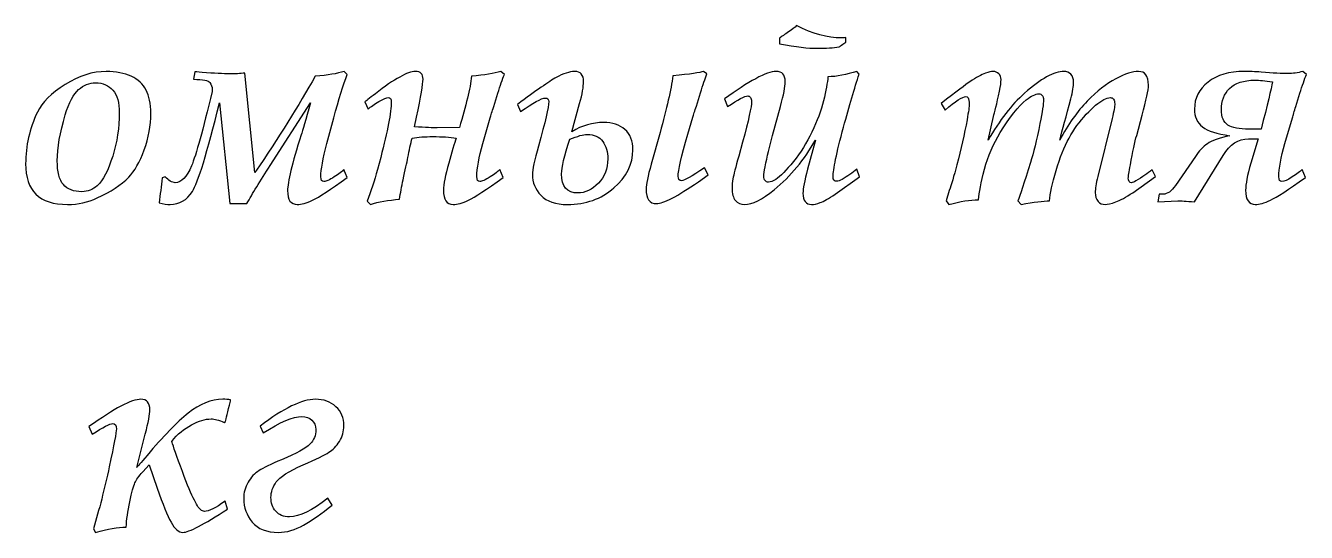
# Model space of a CAD drawing. Header units: millimetres. Extents: x 0 to 148, y -148 to 0.
# Drawn here: x 21.23 to 33.18, y -27.08 to -22.36 of the extents above; entities that cross this region are included whole.
import ezdxf

# ---------------------------------------------------------------- set-up
doc = ezdxf.new("R2010")
doc.units = ezdxf.units.MM
doc.linetypes.add('K5LT32768', pattern=[0])

msp = doc.modelspace()

# ---------------------------------------------------------------- linework, layer by layer
at = {"color": 250, "linetype": 'K5LT32768', "true_color": 0x333333}
for points, knots in [([(28.424, -22.363), (28.575, -22.439), (28.714, -22.477), (28.841, -22.477), (28.851, -22.477), (28.865, -22.476), (28.883, -22.473), (28.883, -22.473), (28.883, -22.516), (28.883, -22.516), (28.855, -22.536), (28.855, -22.536), (28.837, -22.549), (28.826, -22.557), (28.821, -22.561), (28.767, -22.569), (28.7, -22.574), (28.617, -22.574), (28.535, -22.574), (28.418, -22.56), (28.266, -22.533), (28.266, -22.533), (28.266, -22.478), (28.266, -22.478), (28.284, -22.465), (28.312, -22.446), (28.349, -22.421), (28.382, -22.4), (28.407, -22.38), (28.424, -22.363)], [0, 0, 0, 0, 0.090909, 0.090909, 0.090909, 0.181818, 0.181818, 0.181818, 0.272727, 0.272727, 0.363636, 0.363636, 0.363636, 0.454545, 0.454545, 0.454545, 0.545455, 0.545455, 0.545455, 0.636364, 0.636364, 0.636364, 0.727273, 0.727273, 0.727273, 0.818182, 0.818182, 0.818182, 1, 1, 1, 1]), ([(21.233, -23.649), (21.233, -23.484), (21.27, -23.324), (21.343, -23.169), (21.386, -23.078), (21.473, -22.992), (21.602, -22.911), (21.732, -22.83), (21.859, -22.79), (21.983, -22.79), (22.077, -22.79), (22.155, -22.805), (22.281, -22.865), (22.327, -22.908), (22.357, -22.963), (22.386, -23.018), (22.401, -23.09), (22.401, -23.18), (22.401, -23.294), (22.381, -23.407), (22.339, -23.521), (22.297, -23.635), (22.249, -23.719), (22.195, -23.775), (22.124, -23.846), (22.026, -23.911), (21.901, -23.968), (21.814, -24.009), (21.722, -24.029), (21.625, -24.029), (21.492, -24.029), (21.393, -23.997), (21.329, -23.934), (21.265, -23.871), (21.233, -23.776), (21.233, -23.649)], [0, 0, 0, 0, 0.076923, 0.076923, 0.076923, 0.153846, 0.153846, 0.153846, 0.230769, 0.230769, 0.230769, 0.307692, 0.307692, 0.384615, 0.384615, 0.384615, 0.461538, 0.461538, 0.461538, 0.538462, 0.538462, 0.538462, 0.615385, 0.615385, 0.615385, 0.692308, 0.692308, 0.692308, 0.769231, 0.769231, 0.769231, 0.846154, 0.846154, 0.846154, 1, 1, 1, 1]), ([(23.139, -24.021), (23.139, -24.021), (23.042, -23.081), (23.042, -23.081), (22.925, -23.551), (22.84, -23.826), (22.788, -23.908), (22.737, -23.988), (22.667, -24.029), (22.58, -24.029), (22.552, -24.029), (22.518, -24.024), (22.478, -24.014), (22.488, -23.936), (22.498, -23.858), (22.506, -23.782), (22.506, -23.782), (22.534, -23.77), (22.534, -23.77), (22.566, -23.807), (22.598, -23.826), (22.629, -23.826), (22.687, -23.826), (22.737, -23.774), (22.78, -23.67), (22.823, -23.566), (22.887, -23.335), (22.972, -22.976), (22.973, -22.967), (22.973, -22.961), (22.973, -22.956), (22.973, -22.932), (22.966, -22.911), (22.952, -22.892), (22.938, -22.874), (22.887, -22.864), (22.798, -22.863), (22.798, -22.863), (22.81, -22.792), (22.81, -22.792), (22.814, -22.792), (22.837, -22.794), (22.881, -22.798), (22.992, -22.808), (23.077, -22.812), (23.137, -22.812), (23.187, -22.812), (23.234, -22.81), (23.279, -22.805), (23.279, -22.805), (23.372, -23.73), (23.372, -23.73), (23.595, -23.405), (23.782, -23.106), (23.933, -22.834), (24.051, -22.825), (24.141, -22.81), (24.203, -22.79), (24.203, -22.79), (24.233, -22.818), (24.233, -22.818), (24.195, -22.913), (24.153, -23.048), (24.107, -23.223), (24.107, -23.223), (24.043, -23.461), (24.043, -23.461), (24.005, -23.601), (23.987, -23.704), (23.987, -23.77), (23.987, -23.8), (23.996, -23.816), (24.015, -23.816), (24.034, -23.816), (24.066, -23.801), (24.111, -23.773), (24.156, -23.744), (24.186, -23.721), (24.202, -23.704), (24.202, -23.704), (24.233, -23.777), (24.233, -23.777), (24.076, -23.891), (23.969, -23.962), (23.91, -23.989), (23.852, -24.016), (23.805, -24.029), (23.767, -24.029), (23.706, -24.029), (23.676, -23.986), (23.676, -23.9), (23.676, -23.823), (23.718, -23.65), (23.803, -23.38), (23.815, -23.343), (23.844, -23.243), (23.891, -23.081), (23.891, -23.081), (23.515, -23.665), (23.515, -23.665), (23.419, -23.812), (23.347, -23.93), (23.297, -24.021), (23.297, -24.021), (23.139, -24.021), (23.139, -24.021)], [0, 0, 0, 0, 0.027778, 0.027778, 0.027778, 0.055556, 0.055556, 0.055556, 0.083333, 0.083333, 0.083333, 0.111111, 0.111111, 0.111111, 0.138889, 0.138889, 0.138889, 0.166667, 0.166667, 0.166667, 0.194444, 0.194444, 0.194444, 0.222222, 0.222222, 0.222222, 0.25, 0.25, 0.25, 0.277778, 0.277778, 0.277778, 0.305556, 0.305556, 0.305556, 0.333333, 0.333333, 0.333333, 0.361111, 0.361111, 0.361111, 0.388889, 0.388889, 0.388889, 0.416667, 0.416667, 0.416667, 0.444444, 0.444444, 0.444444, 0.472222, 0.472222, 0.472222, 0.5, 0.5, 0.5, 0.527778, 0.527778, 0.527778, 0.555556, 0.555556, 0.555556, 0.583333, 0.583333, 0.583333, 0.611111, 0.611111, 0.611111, 0.638889, 0.638889, 0.638889, 0.666667, 0.666667, 0.666667, 0.694444, 0.694444, 0.694444, 0.722222, 0.722222, 0.722222, 0.75, 0.75, 0.75, 0.777778, 0.777778, 0.777778, 0.805556, 0.805556, 0.805556, 0.833333, 0.833333, 0.833333, 0.861111, 0.861111, 0.861111, 0.888889, 0.888889, 0.888889, 0.916667, 0.916667, 0.916667, 0.944444, 0.944444, 0.944444, 1, 1, 1, 1]), ([(25.249, -23.41), (25.191, -23.401), (25.118, -23.397), (25.03, -23.397), (24.957, -23.397), (24.893, -23.401), (24.838, -23.41), (24.824, -23.465), (24.81, -23.524), (24.798, -23.59), (24.789, -23.639), (24.774, -23.709), (24.754, -23.799), (24.74, -23.862), (24.729, -23.923), (24.721, -23.981), (24.615, -23.988), (24.525, -24.004), (24.449, -24.029), (24.449, -24.029), (24.418, -23.997), (24.418, -23.997), (24.454, -23.908), (24.486, -23.811), (24.514, -23.703), (24.514, -23.703), (24.545, -23.59), (24.545, -23.59), (24.61, -23.344), (24.643, -23.171), (24.643, -23.071), (24.643, -23.046), (24.633, -23.033), (24.614, -23.033), (24.6, -23.033), (24.571, -23.046), (24.528, -23.071), (24.485, -23.096), (24.451, -23.119), (24.428, -23.14), (24.428, -23.14), (24.396, -23.073), (24.396, -23.073), (24.403, -23.068), (24.436, -23.043), (24.495, -22.997), (24.673, -22.859), (24.798, -22.79), (24.869, -22.79), (24.917, -22.79), (24.94, -22.814), (24.94, -22.862), (24.94, -22.906), (24.92, -23.023), (24.879, -23.215), (24.879, -23.215), (24.859, -23.306), (24.859, -23.306), (24.963, -23.312), (25.033, -23.315), (25.07, -23.315), (25.07, -23.315), (25.279, -23.313), (25.279, -23.313), (25.341, -23.108), (25.379, -22.949), (25.393, -22.834), (25.513, -22.824), (25.604, -22.809), (25.665, -22.79), (25.665, -22.79), (25.698, -22.818), (25.698, -22.818), (25.68, -22.862), (25.66, -22.92), (25.638, -22.993), (25.638, -22.993), (25.6, -23.117), (25.6, -23.117), (25.584, -23.163), (25.573, -23.198), (25.566, -23.223), (25.566, -23.223), (25.498, -23.461), (25.498, -23.461), (25.461, -23.591), (25.442, -23.694), (25.442, -23.769), (25.442, -23.8), (25.451, -23.816), (25.469, -23.816), (25.488, -23.816), (25.52, -23.801), (25.565, -23.773), (25.61, -23.744), (25.64, -23.721), (25.655, -23.704), (25.655, -23.704), (25.686, -23.778), (25.686, -23.778), (25.531, -23.891), (25.423, -23.961), (25.365, -23.988), (25.307, -24.016), (25.259, -24.029), (25.221, -24.029), (25.161, -24.029), (25.13, -23.985), (25.13, -23.895), (25.13, -23.842), (25.147, -23.758), (25.18, -23.644), (25.18, -23.644), (25.219, -23.507), (25.219, -23.507), (25.231, -23.466), (25.241, -23.433), (25.249, -23.41)], [0, 0, 0, 0, 0.025, 0.025, 0.025, 0.05, 0.05, 0.05, 0.075, 0.075, 0.075, 0.1, 0.1, 0.1, 0.125, 0.125, 0.125, 0.15, 0.15, 0.15, 0.175, 0.175, 0.175, 0.2, 0.2, 0.2, 0.225, 0.225, 0.225, 0.25, 0.25, 0.25, 0.275, 0.275, 0.275, 0.3, 0.3, 0.3, 0.325, 0.325, 0.325, 0.35, 0.35, 0.35, 0.375, 0.375, 0.375, 0.4, 0.4, 0.4, 0.425, 0.425, 0.425, 0.45, 0.45, 0.45, 0.475, 0.475, 0.475, 0.5, 0.5, 0.5, 0.525, 0.525, 0.525, 0.55, 0.55, 0.55, 0.575, 0.575, 0.575, 0.6, 0.6, 0.6, 0.625, 0.625, 0.625, 0.65, 0.65, 0.65, 0.675, 0.675, 0.675, 0.7, 0.7, 0.7, 0.725, 0.725, 0.725, 0.75, 0.75, 0.75, 0.775, 0.775, 0.775, 0.8, 0.8, 0.8, 0.825, 0.825, 0.825, 0.85, 0.85, 0.85, 0.875, 0.875, 0.875, 0.9, 0.9, 0.9, 0.925, 0.925, 0.925, 0.95, 0.95, 0.95, 1, 1, 1, 1]), ([(26.328, -23.351), (26.424, -23.293), (26.522, -23.265), (26.623, -23.265), (26.705, -23.265), (26.771, -23.287), (26.822, -23.33), (26.872, -23.374), (26.897, -23.437), (26.897, -23.519), (26.897, -23.654), (26.838, -23.773), (26.719, -23.875), (26.601, -23.978), (26.457, -24.029), (26.288, -24.029), (26.176, -24.029), (26.093, -24.001), (26.04, -23.944), (25.986, -23.888), (25.96, -23.823), (25.96, -23.751), (25.96, -23.704), (25.978, -23.615), (26.016, -23.485), (26.08, -23.259), (26.112, -23.121), (26.112, -23.071), (26.112, -23.049), (26.102, -23.038), (26.083, -23.038), (26.043, -23.038), (25.965, -23.08), (25.85, -23.163), (25.85, -23.163), (25.82, -23.096), (25.82, -23.096), (25.994, -22.968), (26.115, -22.884), (26.181, -22.846), (26.247, -22.809), (26.305, -22.79), (26.354, -22.79), (26.409, -22.79), (26.437, -22.821), (26.437, -22.884), (26.437, -22.932), (26.425, -23), (26.4, -23.089), (26.4, -23.089), (26.328, -23.351), (26.328, -23.351)], [0, 0, 0, 0, 0.055556, 0.055556, 0.055556, 0.111111, 0.111111, 0.111111, 0.166667, 0.166667, 0.166667, 0.222222, 0.222222, 0.222222, 0.277778, 0.277778, 0.277778, 0.333333, 0.333333, 0.333333, 0.388889, 0.388889, 0.388889, 0.444444, 0.444444, 0.444444, 0.5, 0.5, 0.5, 0.555556, 0.555556, 0.555556, 0.611111, 0.611111, 0.611111, 0.666667, 0.666667, 0.666667, 0.722222, 0.722222, 0.722222, 0.777778, 0.777778, 0.777778, 0.833333, 0.833333, 0.833333, 0.888889, 0.888889, 0.888889, 1, 1, 1, 1]), ([(27.565, -23.689), (27.565, -23.689), (27.598, -23.754), (27.598, -23.754), (27.509, -23.817), (27.509, -23.817), (27.311, -23.953), (27.181, -24.021), (27.117, -24.021), (27.052, -24.021), (27.02, -23.976), (27.02, -23.885), (27.02, -23.844), (27.036, -23.766), (27.068, -23.653), (27.068, -23.653), (27.15, -23.358), (27.15, -23.358), (27.212, -23.135), (27.252, -22.959), (27.271, -22.829), (27.431, -22.815), (27.526, -22.802), (27.555, -22.79), (27.555, -22.79), (27.588, -22.813), (27.588, -22.813), (27.57, -22.857), (27.55, -22.915), (27.528, -22.988), (27.528, -22.988), (27.49, -23.112), (27.49, -23.112), (27.474, -23.157), (27.463, -23.192), (27.456, -23.217), (27.456, -23.217), (27.411, -23.373), (27.411, -23.373), (27.349, -23.585), (27.319, -23.715), (27.319, -23.765), (27.319, -23.794), (27.329, -23.808), (27.351, -23.808), (27.375, -23.808), (27.446, -23.768), (27.565, -23.689)], [0, 0, 0, 0, 0.058824, 0.058824, 0.117647, 0.117647, 0.117647, 0.176471, 0.176471, 0.176471, 0.235294, 0.235294, 0.235294, 0.294118, 0.294118, 0.294118, 0.352941, 0.352941, 0.352941, 0.411765, 0.411765, 0.411765, 0.470588, 0.470588, 0.470588, 0.529412, 0.529412, 0.529412, 0.588235, 0.588235, 0.588235, 0.647059, 0.647059, 0.647059, 0.705882, 0.705882, 0.705882, 0.764706, 0.764706, 0.764706, 0.823529, 0.823529, 0.823529, 0.882353, 0.882353, 0.882353, 1, 1, 1, 1]), ([(27.78, -23.117), (27.78, -23.117), (27.75, -23.046), (27.75, -23.046), (27.861, -22.965), (27.959, -22.902), (28.043, -22.857), (28.126, -22.812), (28.189, -22.79), (28.233, -22.79), (28.261, -22.79), (28.283, -22.797), (28.297, -22.812), (28.31, -22.827), (28.318, -22.852), (28.318, -22.888), (28.318, -22.931), (28.303, -23.006), (28.273, -23.115), (28.273, -23.115), (28.2, -23.385), (28.2, -23.385), (28.172, -23.487), (28.149, -23.584), (28.131, -23.677), (28.123, -23.717), (28.119, -23.747), (28.119, -23.766), (28.119, -23.784), (28.123, -23.798), (28.131, -23.807), (28.139, -23.816), (28.149, -23.821), (28.162, -23.821), (28.18, -23.821), (28.202, -23.812), (28.23, -23.795), (28.273, -23.767), (28.328, -23.712), (28.394, -23.629), (28.461, -23.547), (28.518, -23.455), (28.567, -23.354), (28.615, -23.253), (28.651, -23.155), (28.675, -23.062), (28.698, -22.968), (28.711, -22.894), (28.716, -22.84), (28.799, -22.837), (28.89, -22.82), (28.986, -22.79), (28.986, -22.79), (29.007, -22.815), (29.007, -22.815), (28.965, -22.943), (28.917, -23.108), (28.862, -23.309), (28.796, -23.552), (28.764, -23.706), (28.764, -23.77), (28.764, -23.799), (28.776, -23.813), (28.801, -23.813), (28.811, -23.813), (28.827, -23.807), (28.848, -23.795), (28.899, -23.766), (28.945, -23.734), (28.986, -23.699), (28.986, -23.699), (29.011, -23.77), (29.011, -23.77), (28.785, -23.933), (28.785, -23.933), (28.723, -23.974), (28.676, -24), (28.644, -24.012), (28.612, -24.023), (28.586, -24.029), (28.563, -24.029), (28.538, -24.029), (28.519, -24.02), (28.49, -23.985), (28.483, -23.959), (28.483, -23.925), (28.483, -23.883), (28.497, -23.809), (28.526, -23.701), (28.526, -23.701), (28.599, -23.429), (28.599, -23.429), (28.498, -23.611), (28.369, -23.765), (28.214, -23.893), (28.102, -23.984), (28.01, -24.029), (27.938, -24.029), (27.902, -24.029), (27.874, -24.017), (27.853, -23.993), (27.832, -23.968), (27.822, -23.929), (27.822, -23.875), (27.822, -23.847), (27.825, -23.818), (27.83, -23.79), (27.837, -23.753), (27.855, -23.683), (27.884, -23.579), (27.884, -23.579), (27.92, -23.447), (27.92, -23.447), (27.976, -23.245), (28.004, -23.118), (28.004, -23.069), (28.004, -23.052), (28.001, -23.04), (27.994, -23.031), (27.987, -23.022), (27.979, -23.018), (27.968, -23.018), (27.943, -23.018), (27.88, -23.051), (27.78, -23.117)], [0, 0, 0, 0, 0.023256, 0.023256, 0.023256, 0.046512, 0.046512, 0.046512, 0.069767, 0.069767, 0.069767, 0.093023, 0.093023, 0.093023, 0.116279, 0.116279, 0.116279, 0.139535, 0.139535, 0.139535, 0.162791, 0.162791, 0.162791, 0.186047, 0.186047, 0.186047, 0.209302, 0.209302, 0.209302, 0.232558, 0.232558, 0.232558, 0.255814, 0.255814, 0.255814, 0.27907, 0.27907, 0.27907, 0.302326, 0.302326, 0.302326, 0.325581, 0.325581, 0.325581, 0.348837, 0.348837, 0.348837, 0.372093, 0.372093, 0.372093, 0.395349, 0.395349, 0.395349, 0.418605, 0.418605, 0.418605, 0.44186, 0.44186, 0.44186, 0.465116, 0.465116, 0.465116, 0.488372, 0.488372, 0.488372, 0.511628, 0.511628, 0.511628, 0.534884, 0.534884, 0.534884, 0.55814, 0.55814, 0.581395, 0.581395, 0.581395, 0.604651, 0.604651, 0.604651, 0.627907, 0.627907, 0.627907, 0.651163, 0.651163, 0.674419, 0.674419, 0.674419, 0.697674, 0.697674, 0.697674, 0.72093, 0.72093, 0.72093, 0.744186, 0.744186, 0.744186, 0.767442, 0.767442, 0.767442, 0.790698, 0.790698, 0.790698, 0.813953, 0.813953, 0.813953, 0.837209, 0.837209, 0.837209, 0.860465, 0.860465, 0.860465, 0.883721, 0.883721, 0.883721, 0.906977, 0.906977, 0.906977, 0.930233, 0.930233, 0.930233, 0.953488, 0.953488, 0.953488, 1, 1, 1, 1]), ([(29.843, -24.029), (29.843, -24.029), (29.818, -23.996), (29.818, -23.996), (29.848, -23.9), (29.848, -23.9), (29.867, -23.845), (29.89, -23.764), (29.919, -23.659), (29.958, -23.512), (29.99, -23.372), (30.014, -23.24), (30.027, -23.165), (30.034, -23.116), (30.034, -23.092), (30.034, -23.067), (30.031, -23.048), (30.024, -23.035), (30.019, -23.027), (30.012, -23.023), (30.003, -23.023), (29.972, -23.023), (29.907, -23.066), (29.809, -23.15), (29.809, -23.15), (29.773, -23.087), (29.773, -23.087), (29.914, -22.978), (30.003, -22.911), (30.041, -22.885), (30.099, -22.846), (30.147, -22.82), (30.187, -22.806), (30.215, -22.795), (30.238, -22.79), (30.256, -22.79), (30.278, -22.79), (30.296, -22.797), (30.31, -22.811), (30.324, -22.825), (30.331, -22.843), (30.331, -22.866), (30.331, -22.889), (30.326, -22.925), (30.317, -22.972), (30.291, -23.094), (30.272, -23.174), (30.26, -23.21), (30.26, -23.21), (30.21, -23.43), (30.21, -23.43), (30.317, -23.244), (30.43, -23.098), (30.549, -22.993), (30.703, -22.857), (30.825, -22.79), (30.917, -22.79), (30.944, -22.79), (30.966, -22.798), (30.982, -22.816), (30.999, -22.834), (31.007, -22.859), (31.007, -22.891), (31.007, -22.924), (30.999, -22.976), (30.983, -23.046), (30.939, -23.207), (30.904, -23.335), (30.878, -23.43), (30.958, -23.282), (31.043, -23.161), (31.134, -23.067), (31.225, -22.973), (31.314, -22.903), (31.401, -22.858), (31.488, -22.812), (31.559, -22.79), (31.614, -22.79), (31.643, -22.79), (31.665, -22.8), (31.681, -22.82), (31.698, -22.841), (31.706, -22.873), (31.706, -22.918), (31.706, -22.961), (31.686, -23.055), (31.647, -23.197), (31.647, -23.197), (31.596, -23.385), (31.596, -23.385), (31.579, -23.446), (31.559, -23.537), (31.537, -23.659), (31.525, -23.727), (31.518, -23.768), (31.518, -23.781), (31.518, -23.811), (31.528, -23.826), (31.547, -23.826), (31.557, -23.826), (31.571, -23.82), (31.587, -23.81), (31.65, -23.773), (31.7, -23.738), (31.739, -23.705), (31.739, -23.705), (31.772, -23.767), (31.772, -23.767), (31.56, -23.919), (31.56, -23.919), (31.496, -23.961), (31.442, -23.99), (31.4, -24.005), (31.357, -24.021), (31.325, -24.029), (31.303, -24.029), (31.275, -24.029), (31.253, -24.019), (31.236, -24), (31.218, -23.98), (31.209, -23.953), (31.209, -23.916), (31.209, -23.885), (31.217, -23.836), (31.233, -23.768), (31.233, -23.768), (31.368, -23.228), (31.368, -23.228), (31.383, -23.16), (31.391, -23.114), (31.391, -23.091), (31.391, -23.072), (31.388, -23.057), (31.38, -23.048), (31.373, -23.038), (31.363, -23.033), (31.35, -23.033), (31.333, -23.033), (31.312, -23.04), (31.289, -23.052), (31.242, -23.077), (31.187, -23.122), (31.126, -23.189), (31.064, -23.256), (31.01, -23.329), (30.965, -23.411), (30.92, -23.491), (30.88, -23.592), (30.844, -23.713), (30.808, -23.834), (30.787, -23.928), (30.782, -23.996), (30.726, -23.996), (30.638, -24.007), (30.517, -24.029), (30.517, -24.029), (30.487, -23.996), (30.487, -23.996), (30.507, -23.948), (30.546, -23.828), (30.605, -23.638), (30.632, -23.552), (30.662, -23.431), (30.694, -23.275), (30.716, -23.164), (30.727, -23.091), (30.727, -23.056), (30.727, -23.037), (30.723, -23.023), (30.715, -23.013), (30.707, -23.003), (30.696, -22.998), (30.682, -22.998), (30.652, -22.998), (30.614, -23.017), (30.566, -23.055), (30.492, -23.114), (30.411, -23.215), (30.323, -23.358), (30.259, -23.463), (30.21, -23.577), (30.177, -23.701), (30.144, -23.824), (30.125, -23.919), (30.12, -23.985), (30.043, -23.985), (29.951, -23.999), (29.843, -24.029)], [0, 0, 0, 0, 0.015625, 0.015625, 0.03125, 0.03125, 0.03125, 0.046875, 0.046875, 0.046875, 0.0625, 0.0625, 0.0625, 0.078125, 0.078125, 0.078125, 0.09375, 0.09375, 0.09375, 0.109375, 0.109375, 0.109375, 0.125, 0.125, 0.125, 0.140625, 0.140625, 0.140625, 0.15625, 0.15625, 0.15625, 0.171875, 0.171875, 0.171875, 0.1875, 0.1875, 0.1875, 0.203125, 0.203125, 0.203125, 0.21875, 0.21875, 0.21875, 0.234375, 0.234375, 0.234375, 0.25, 0.25, 0.25, 0.265625, 0.265625, 0.265625, 0.28125, 0.28125, 0.28125, 0.296875, 0.296875, 0.296875, 0.3125, 0.3125, 0.3125, 0.328125, 0.328125, 0.328125, 0.34375, 0.34375, 0.34375, 0.359375, 0.359375, 0.359375, 0.375, 0.375, 0.375, 0.390625, 0.390625, 0.390625, 0.40625, 0.40625, 0.40625, 0.421875, 0.421875, 0.421875, 0.4375, 0.4375, 0.4375, 0.453125, 0.453125, 0.453125, 0.46875, 0.46875, 0.46875, 0.484375, 0.484375, 0.484375, 0.5, 0.5, 0.5, 0.515625, 0.515625, 0.515625, 0.53125, 0.53125, 0.53125, 0.546875, 0.546875, 0.546875, 0.5625, 0.5625, 0.578125, 0.578125, 0.578125, 0.59375, 0.59375, 0.59375, 0.609375, 0.609375, 0.609375, 0.625, 0.625, 0.625, 0.640625, 0.640625, 0.640625, 0.65625, 0.65625, 0.65625, 0.671875, 0.671875, 0.671875, 0.6875, 0.6875, 0.6875, 0.703125, 0.703125, 0.703125, 0.71875, 0.71875, 0.71875, 0.734375, 0.734375, 0.734375, 0.75, 0.75, 0.75, 0.765625, 0.765625, 0.765625, 0.78125, 0.78125, 0.78125, 0.796875, 0.796875, 0.796875, 0.8125, 0.8125, 0.8125, 0.828125, 0.828125, 0.828125, 0.84375, 0.84375, 0.84375, 0.859375, 0.859375, 0.859375, 0.875, 0.875, 0.875, 0.890625, 0.890625, 0.890625, 0.90625, 0.90625, 0.90625, 0.921875, 0.921875, 0.921875, 0.9375, 0.9375, 0.9375, 0.953125, 0.953125, 0.953125, 0.96875, 0.96875, 0.96875, 1, 1, 1, 1]), ([(32.135, -24.004), (32.058, -23.998), (32.006, -23.995), (31.979, -23.995), (31.979, -23.995), (31.792, -24.004), (31.792, -24.004), (31.805, -23.933), (31.805, -23.933), (31.843, -23.933), (31.843, -23.933), (31.883, -23.933), (31.92, -23.906), (31.957, -23.853), (31.957, -23.853), (32.144, -23.581), (32.144, -23.581), (32.177, -23.532), (32.214, -23.493), (32.255, -23.463), (32.297, -23.434), (32.366, -23.409), (32.465, -23.388), (32.345, -23.372), (32.26, -23.345), (32.21, -23.306), (32.16, -23.266), (32.135, -23.211), (32.135, -23.141), (32.135, -23.039), (32.177, -22.955), (32.262, -22.889), (32.346, -22.823), (32.459, -22.79), (32.599, -22.79), (32.647, -22.79), (32.7, -22.792), (32.756, -22.796), (32.868, -22.805), (32.952, -22.81), (33.008, -22.81), (33.051, -22.81), (33.097, -22.803), (33.147, -22.79), (33.147, -22.79), (33.179, -22.818), (33.179, -22.818), (33.161, -22.861), (33.141, -22.92), (33.118, -22.993), (33.118, -22.993), (33.081, -23.117), (33.081, -23.117), (33.066, -23.161), (33.055, -23.196), (33.048, -23.223), (33.048, -23.223), (32.979, -23.461), (32.979, -23.461), (32.941, -23.591), (32.922, -23.695), (32.922, -23.77), (32.922, -23.8), (32.932, -23.816), (32.951, -23.816), (32.97, -23.816), (33.002, -23.802), (33.046, -23.773), (33.09, -23.745), (33.121, -23.722), (33.138, -23.704), (33.138, -23.704), (33.169, -23.777), (33.169, -23.777), (33.009, -23.892), (32.901, -23.963), (32.843, -23.989), (32.786, -24.016), (32.739, -24.029), (32.702, -24.029), (32.642, -24.029), (32.612, -23.985), (32.612, -23.895), (32.612, -23.842), (32.628, -23.758), (32.661, -23.644), (32.661, -23.644), (32.728, -23.417), (32.728, -23.417), (32.639, -23.417), (32.639, -23.417), (32.545, -23.417), (32.467, -23.469), (32.402, -23.573), (32.402, -23.573), (32.135, -24.004), (32.135, -24.004)], [0, 0, 0, 0, 0.029412, 0.029412, 0.029412, 0.058824, 0.058824, 0.088235, 0.088235, 0.117647, 0.117647, 0.117647, 0.147059, 0.147059, 0.147059, 0.176471, 0.176471, 0.176471, 0.205882, 0.205882, 0.205882, 0.235294, 0.235294, 0.235294, 0.264706, 0.264706, 0.264706, 0.294118, 0.294118, 0.294118, 0.323529, 0.323529, 0.323529, 0.352941, 0.352941, 0.352941, 0.382353, 0.382353, 0.382353, 0.411765, 0.411765, 0.411765, 0.441176, 0.441176, 0.441176, 0.470588, 0.470588, 0.470588, 0.5, 0.5, 0.5, 0.529412, 0.529412, 0.529412, 0.558824, 0.558824, 0.558824, 0.588235, 0.588235, 0.588235, 0.617647, 0.617647, 0.617647, 0.647059, 0.647059, 0.647059, 0.676471, 0.676471, 0.676471, 0.705882, 0.705882, 0.705882, 0.735294, 0.735294, 0.735294, 0.764706, 0.764706, 0.764706, 0.794118, 0.794118, 0.794118, 0.823529, 0.823529, 0.823529, 0.852941, 0.852941, 0.852941, 0.882353, 0.882353, 0.911765, 0.911765, 0.911765, 0.941176, 0.941176, 0.941176, 1, 1, 1, 1]), ([(21.528, -23.622), (21.528, -23.726), (21.547, -23.8), (21.585, -23.844), (21.623, -23.888), (21.681, -23.91), (21.758, -23.91), (21.812, -23.91), (21.86, -23.891), (21.901, -23.854), (21.956, -23.804), (22.004, -23.712), (22.045, -23.579), (22.086, -23.447), (22.107, -23.312), (22.107, -23.175), (22.107, -23.08), (22.087, -23.01), (22.047, -22.965), (22.007, -22.919), (21.953, -22.896), (21.886, -22.896), (21.827, -22.896), (21.774, -22.917), (21.68, -23), (21.638, -23.079), (21.602, -23.195), (21.553, -23.359), (21.528, -23.502), (21.528, -23.622)], [0, 0, 0, 0, 0.090909, 0.090909, 0.090909, 0.181818, 0.181818, 0.181818, 0.272727, 0.272727, 0.272727, 0.363636, 0.363636, 0.363636, 0.454545, 0.454545, 0.454545, 0.545455, 0.545455, 0.545455, 0.636364, 0.636364, 0.636364, 0.727273, 0.727273, 0.818182, 0.818182, 0.818182, 1, 1, 1, 1]), ([(32.862, -22.887), (32.794, -22.876), (32.74, -22.871), (32.7, -22.871), (32.592, -22.871), (32.513, -22.897), (32.462, -22.948), (32.412, -22.999), (32.386, -23.065), (32.386, -23.144), (32.386, -23.215), (32.407, -23.264), (32.447, -23.289), (32.487, -23.315), (32.553, -23.328), (32.643, -23.328), (32.643, -23.328), (32.756, -23.328), (32.756, -23.328), (32.815, -23.099), (32.851, -22.952), (32.862, -22.887)], [0, 0, 0, 0, 0.125, 0.125, 0.125, 0.25, 0.25, 0.25, 0.375, 0.375, 0.375, 0.5, 0.5, 0.5, 0.625, 0.625, 0.625, 0.75, 0.75, 0.75, 1, 1, 1, 1]), ([(26.309, -23.422), (26.257, -23.577), (26.232, -23.684), (26.232, -23.744), (26.232, -23.863), (26.282, -23.922), (26.384, -23.922), (26.452, -23.922), (26.516, -23.892), (26.575, -23.831), (26.634, -23.771), (26.663, -23.695), (26.663, -23.604), (26.663, -23.538), (26.648, -23.483), (26.616, -23.441), (26.584, -23.398), (26.536, -23.376), (26.471, -23.376), (26.434, -23.376), (26.381, -23.392), (26.309, -23.422)], [0, 0, 0, 0, 0.125, 0.125, 0.125, 0.25, 0.25, 0.25, 0.375, 0.375, 0.375, 0.5, 0.5, 0.5, 0.625, 0.625, 0.625, 0.75, 0.75, 0.75, 1, 1, 1, 1]), ([(22.269, -26.48), (22.272, -26.476), (22.305, -26.439), (22.366, -26.367), (22.515, -26.191), (22.643, -26.059), (22.749, -25.973), (22.856, -25.887), (22.964, -25.844), (23.073, -25.844), (23.097, -25.844), (23.121, -25.846), (23.145, -25.849), (23.145, -25.849), (23.145, -25.863), (23.145, -25.863), (23.116, -25.963), (23.101, -26.026), (23.098, -26.051), (23.098, -26.051), (23.084, -26.06), (23.084, -26.06), (23.036, -26.038), (22.995, -26.027), (22.963, -26.027), (22.909, -26.027), (22.848, -26.045), (22.78, -26.082), (22.711, -26.118), (22.65, -26.169), (22.596, -26.236), (22.601, -26.254), (22.628, -26.331), (22.677, -26.468), (22.726, -26.604), (22.766, -26.703), (22.796, -26.763), (22.826, -26.824), (22.848, -26.86), (22.863, -26.871), (22.877, -26.883), (22.89, -26.888), (22.902, -26.888), (22.941, -26.888), (23.004, -26.857), (23.093, -26.794), (23.093, -26.794), (23.117, -26.867), (23.117, -26.867), (22.895, -27.011), (22.755, -27.084), (22.699, -27.084), (22.661, -27.084), (22.625, -27.053), (22.59, -26.99), (22.555, -26.928), (22.512, -26.822), (22.459, -26.672), (22.459, -26.672), (22.384, -26.456), (22.384, -26.456), (22.325, -26.52), (22.325, -26.52), (22.289, -26.559), (22.264, -26.594), (22.252, -26.623), (22.239, -26.652), (22.223, -26.711), (22.205, -26.799), (22.186, -26.887), (22.175, -26.966), (22.171, -27.036), (22.093, -27.036), (21.998, -27.053), (21.886, -27.084), (21.886, -27.084), (21.865, -27.05), (21.865, -27.05), (21.919, -26.873), (21.968, -26.681), (22.013, -26.473), (22.057, -26.266), (22.08, -26.149), (22.08, -26.121), (22.08, -26.087), (22.068, -26.07), (22.045, -26.07), (22.018, -26.07), (21.955, -26.103), (21.855, -26.169), (21.855, -26.169), (21.824, -26.099), (21.824, -26.099), (22.06, -25.929), (22.221, -25.844), (22.308, -25.844), (22.364, -25.844), (22.392, -25.877), (22.392, -25.943), (22.392, -25.982), (22.378, -26.058), (22.349, -26.169), (22.349, -26.169), (22.269, -26.48), (22.269, -26.48)], [0, 0, 0, 0, 0.027778, 0.027778, 0.027778, 0.055556, 0.055556, 0.055556, 0.083333, 0.083333, 0.083333, 0.111111, 0.111111, 0.111111, 0.138889, 0.138889, 0.138889, 0.166667, 0.166667, 0.166667, 0.194444, 0.194444, 0.194444, 0.222222, 0.222222, 0.222222, 0.25, 0.25, 0.25, 0.277778, 0.277778, 0.277778, 0.305556, 0.305556, 0.305556, 0.333333, 0.333333, 0.333333, 0.361111, 0.361111, 0.361111, 0.388889, 0.388889, 0.388889, 0.416667, 0.416667, 0.416667, 0.444444, 0.444444, 0.444444, 0.472222, 0.472222, 0.472222, 0.5, 0.5, 0.5, 0.527778, 0.527778, 0.527778, 0.555556, 0.555556, 0.583333, 0.583333, 0.583333, 0.611111, 0.611111, 0.611111, 0.638889, 0.638889, 0.638889, 0.666667, 0.666667, 0.666667, 0.694444, 0.694444, 0.694444, 0.722222, 0.722222, 0.722222, 0.75, 0.75, 0.75, 0.777778, 0.777778, 0.777778, 0.805556, 0.805556, 0.805556, 0.833333, 0.833333, 0.833333, 0.861111, 0.861111, 0.861111, 0.888889, 0.888889, 0.888889, 0.916667, 0.916667, 0.916667, 0.944444, 0.944444, 0.944444, 1, 1, 1, 1]), ([(23.42, -26.093), (23.641, -25.927), (23.812, -25.844), (23.934, -25.844), (24.014, -25.844), (24.078, -25.867), (24.127, -25.913), (24.177, -25.958), (24.202, -26.017), (24.202, -26.09), (24.202, -26.143), (24.188, -26.191), (24.16, -26.236), (24.132, -26.281), (24.1, -26.315), (24.062, -26.338), (24.024, -26.362), (23.944, -26.401), (23.821, -26.456), (23.687, -26.515), (23.604, -26.568), (23.571, -26.614), (23.538, -26.66), (23.521, -26.708), (23.521, -26.759), (23.521, -26.81), (23.536, -26.853), (23.566, -26.887), (23.596, -26.922), (23.638, -26.939), (23.695, -26.939), (23.786, -26.939), (23.905, -26.882), (24.053, -26.766), (24.053, -26.766), (24.093, -26.831), (24.093, -26.831), (23.994, -26.909), (23.905, -26.97), (23.826, -27.016), (23.746, -27.061), (23.668, -27.084), (23.59, -27.084), (23.481, -27.084), (23.4, -27.052), (23.347, -26.988), (23.294, -26.923), (23.267, -26.851), (23.267, -26.771), (23.267, -26.714), (23.281, -26.663), (23.308, -26.616), (23.335, -26.571), (23.369, -26.535), (23.41, -26.509), (23.45, -26.483), (23.52, -26.448), (23.621, -26.407), (23.76, -26.347), (23.848, -26.299), (23.885, -26.262), (23.922, -26.225), (23.94, -26.18), (23.94, -26.127), (23.94, -26.09), (23.928, -26.06), (23.903, -26.038), (23.877, -26.015), (23.847, -26.004), (23.81, -26.004), (23.728, -26.004), (23.608, -26.055), (23.45, -26.157), (23.45, -26.157), (23.42, -26.093), (23.42, -26.093)], [0, 0, 0, 0, 0.038462, 0.038462, 0.038462, 0.076923, 0.076923, 0.076923, 0.115385, 0.115385, 0.115385, 0.153846, 0.153846, 0.153846, 0.192308, 0.192308, 0.192308, 0.230769, 0.230769, 0.230769, 0.269231, 0.269231, 0.269231, 0.307692, 0.307692, 0.307692, 0.346154, 0.346154, 0.346154, 0.384615, 0.384615, 0.384615, 0.423077, 0.423077, 0.423077, 0.461538, 0.461538, 0.461538, 0.5, 0.5, 0.5, 0.538462, 0.538462, 0.538462, 0.576923, 0.576923, 0.576923, 0.615385, 0.615385, 0.615385, 0.653846, 0.653846, 0.653846, 0.692308, 0.692308, 0.692308, 0.730769, 0.730769, 0.730769, 0.769231, 0.769231, 0.769231, 0.807692, 0.807692, 0.807692, 0.846154, 0.846154, 0.846154, 0.884615, 0.884615, 0.884615, 0.923077, 0.923077, 0.923077, 1, 1, 1, 1])]:
    msp.add_open_spline(points, degree=3, knots=knots, dxfattribs=at)

doc.saveas('drawing.dxf')
